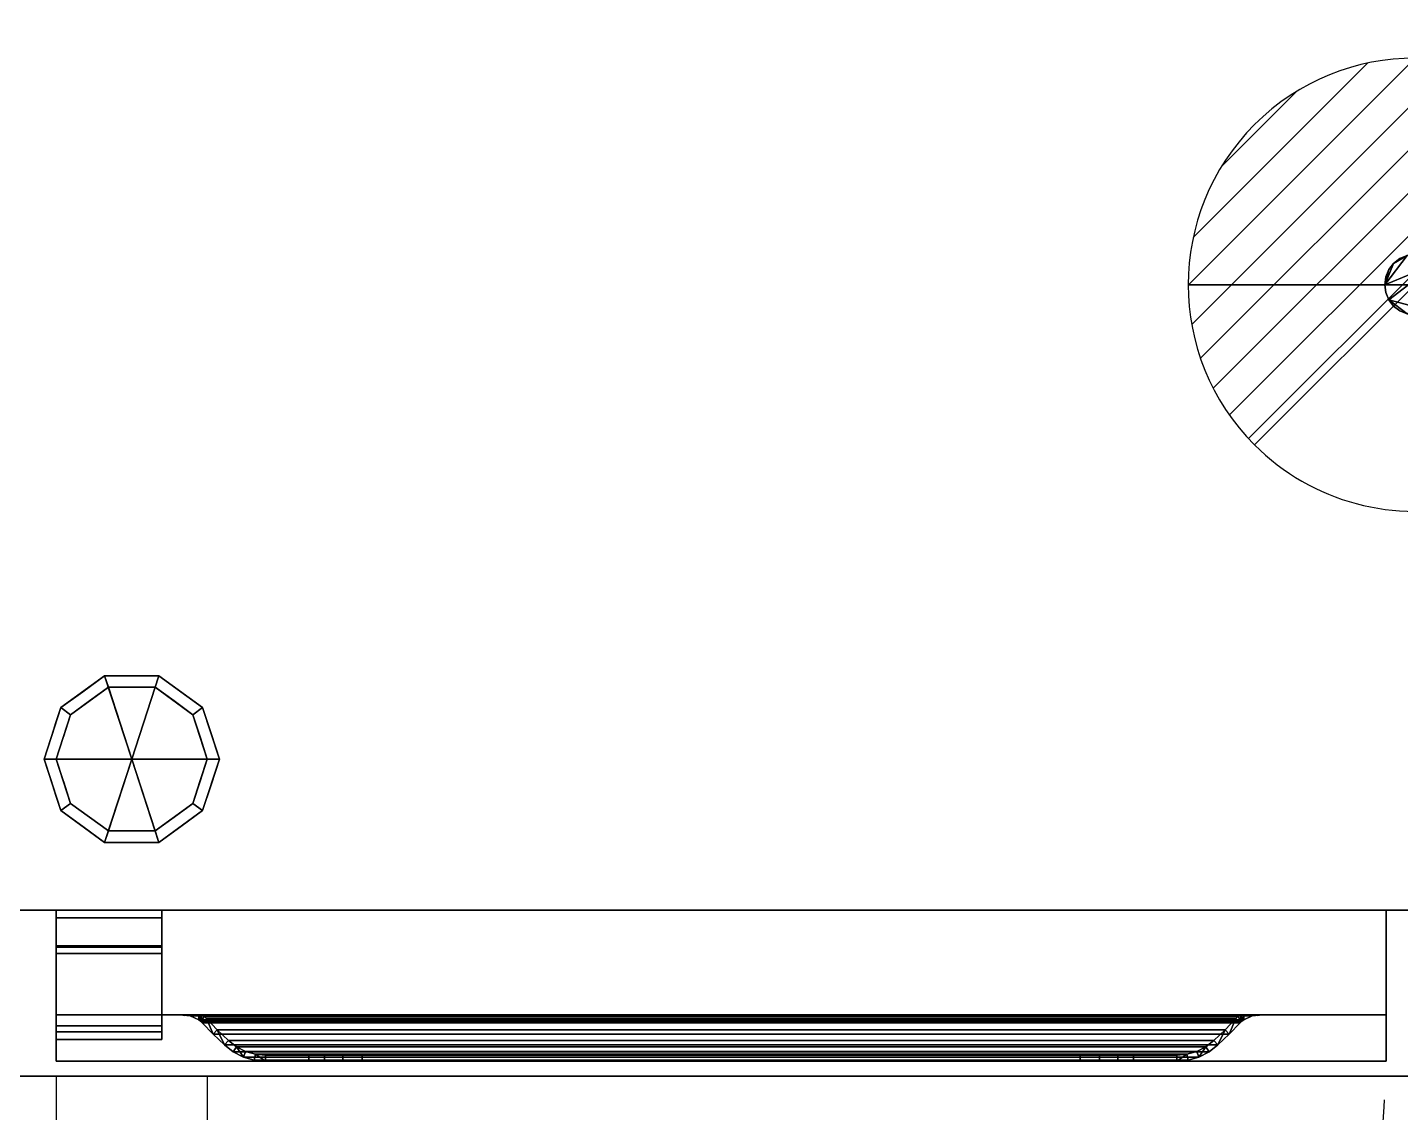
# Model space of a CAD drawing. Extents: x -9 to 2186, y -1355 to 1.
# Drawn here: x 302 to 756.3, y -712 to -352.8 of the extents above; entities that cross this region are included whole.
import ezdxf

# ---------------------------------------------------------------- set-up
doc = ezdxf.new("R2010")
doc.units = 0
doc.linetypes.add('NASCOSTA', pattern=[9.525, 6.35, -3.175])
doc.layers.get('0').update_dxf_attribs({"lineweight": 13})
for name, color, linetype in [('IQ_200_2D', 1, 'Continuous'), ('IQ_200_3D', 1, 'Continuous'), ('IQ_204_2D', 7, 'Continuous'), ('IQ_BROWN_3D', 32, 'Continuous'), ('IQ_CON_DRAIN_INT', 7, 'Continuous')]:
    doc.layers.add(name, color=color, linetype=linetype)

# ---------------------------------------------------------------- blocks, each defined once
blk = doc.blocks.new('*X2')
at = {"color": 0}
for p, q in [((313.993, 2209.039), (321.505, 2216.552)), ((314.108, 2207.74), (322.804, 2216.436)), ((314.158, 2210.619), (319.926, 2216.386)), ((314.399, 2206.617), (323.928, 2216.145)), ((314.821, 2205.625), (324.919, 2215.723)), ((315.101, 2212.976), (317.568, 2215.443)), ((315.354, 2204.743), (325.801, 2215.191)), ((315.985, 2203.96), (326.584, 2214.559))]:
    blk.add_line(p, q, dxfattribs=at)
blk = doc.blocks.new('DRAIN')
blk.add_line((-2.121, -2.121), (2.121, 2.121))
at = {"extrusion": (-1, 0, 0)}
blk.add_line((0, 2.121, -2.121), (0, -2.121, 2.121), dxfattribs=at)
at = {"extrusion": (0, -1, 0)}
blk.add_line((-2.121, 0, -2.121), (2.121, 0, 2.121), dxfattribs=at)
at = {"extrusion": (-1, 0, 0)}
for start, end in [(45, 225), (225, 45)]:
    blk.add_arc((0, 0), 3, start, end, dxfattribs=at)
for start, end in [(45, 225), (225, 45)]:
    blk.add_arc((0, 0), 3, start, end)
at = {"extrusion": (0, -1, 0)}
for start, end in [(45, 225), (225, 45)]:
    blk.add_arc((0, 0), 3, start, end, dxfattribs=at)
at = {"xscale": 0.4000000000000909, "yscale": 0.4000000000000909, "zscale": 0.4000000000000909}
blk.add_blockref('*X2', (-128.597, -883.621), dxfattribs=at)
at = {"extrusion": (-1, 0, 0), "xscale": 0.3999999999999773, "yscale": 0.3999999999999773, "zscale": 0.3999999999999773}
blk.add_blockref('*X2', (-128.597, -883.621), dxfattribs=at)
at = {"extrusion": (0, -1, 0), "xscale": 0.4000000000000909, "yscale": 0.4000000000000909, "zscale": 0.4000000000000909}
blk.add_blockref('*X2', (-128.597, -883.621), dxfattribs=at)

msp = doc.modelspace()

# ---------------------------------------------------------------- linework, layer by layer
at = {"layer": 'IQ_200_2D'}
msp.add_line((2185, -700), (0, -700), dxfattribs=at)
at = {"layer": 'IQ_204_2D', "linetype": 'NASCOSTA', "ltscale": 5}
for p, q in [((311.5, -700), (311.5, -1098)), ((361.5, -700), (361.5, -1098))]:
    msp.add_line(p, q, dxfattribs=at)
msp.add_arc((337.27, -684.34), 414.37, 273.3526, 358.5257, dxfattribs=at)

# ---------------------------------------------------------------- block references
at = {"layer": 'IQ_CON_DRAIN_INT', "xscale": 25, "yscale": 25, "zscale": 25}
msp.add_blockref('DRAIN', (761, -438), dxfattribs=at)

# ---------------------------------------------------------------- meshes
at = {"layer": 'IQ_200_3D'}
mesh = msp.add_polyface(dxfattribs=at)
corners = [(2.5, 0, 800), (2.5, -645, 800), (2182.5, -645, 800), (2182.5, 0, 800)]
mesh.append_faces([[corners[k] for k in face] for face in [(0, 1, 2, 3)]])
mesh = msp.add_polyface(dxfattribs=at)
corners = [(2182.5, -645, 150), (2.5, -645, 150), (2.5, 0, 150), (2182.5, 0, 150)]
mesh.append_faces([[corners[k] for k in face] for face in [(0, 1, 2, 3)]])
mesh = msp.add_polyface(dxfattribs=at)
corners = [(761, -448, 140), (758.41, -447.66, 140), (756, -446.66, 140), (753.93, -445.07, 140), (752.34, -443, 140), (751.34, -440.59, 140), (751, -438, 140), (751.34, -435.41, 140), (752.34, -433, 140), (753.93, -430.93, 140), (756, -429.34, 140), (758.41, -428.34, 140), (761, -428, 140), (763.59, -428.34, 140), (766, -429.34, 140), (768.07, -430.93, 140), (769.66, -433, 140), (770.66, -435.41, 140), (771, -438, 140), (770.66, -440.59, 140), (769.66, -443, 140), (768.07, -445.07, 140), (766, -446.66, 140), (763.59, -447.66, 140)]
mesh.append_faces([[corners[k] for k in face] for face in [(1, 22, 23, 0)]], dxfattribs={"vtx0": -1})
mesh.append_faces([[corners[k] for k in face] for face in [(11, 6, 9, 10), (17, 19, 15, 16)]], dxfattribs={"vtx0": -1, "vtx1": -1})
mesh.append_faces([[corners[k] for k in face] for face in [(22, 1, 19)]], dxfattribs={"vtx0": -1, "vtx1": -1, "vtx2": -1})
mesh.append_faces([[corners[k] for k in face] for face in [(19, 1, 4, 15)]], dxfattribs={"vtx0": -1, "vtx1": -1, "vtx2": -1, "vtx3": -1})
mesh.append_faces([[corners[k] for k in face] for face in [(15, 6, 11, 12)]], dxfattribs={"vtx0": -1, "vtx1": -1, "vtx3": -1})
mesh.append_faces([[corners[k] for k in face] for face in [(18, 19, 17)]], dxfattribs={"vtx1": -1})
mesh.append_faces([[corners[k] for k in face] for face in [(13, 14, 15, 12)]], dxfattribs={"vtx2": -1})
mesh.append_faces([[corners[k] for k in face] for face in [(4, 5, 6, 15)]], dxfattribs={"vtx2": -1, "vtx3": -1})
mesh.append_faces([[corners[k] for k in face] for face in [(6, 7, 8, 9), (1, 2, 3, 4), (19, 20, 21, 22)]], dxfattribs={"vtx3": -1})
mesh = msp.add_polyface(dxfattribs=at)
corners = [(761, -448, 150), (763.59, -447.66, 150), (766, -446.66, 150), (768.07, -445.07, 150), (769.66, -443, 150), (770.66, -440.59, 150), (771, -438, 150), (770.66, -435.41, 150), (769.66, -433, 150), (768.07, -430.93, 150), (766, -429.34, 150), (763.59, -428.34, 150), (761, -428, 150), (758.41, -428.34, 150), (756, -429.34, 150), (753.93, -430.93, 150), (752.34, -433, 150), (751.34, -435.41, 150), (751, -438, 150), (751.34, -440.59, 150), (752.34, -443, 150), (753.93, -445.07, 150), (756, -446.66, 150), (758.41, -447.66, 150)]
mesh.append_faces([[corners[k] for k in face] for face in [(9, 7, 8), (15, 13, 14), (18, 16, 17)]], dxfattribs={"vtx0": -1})
mesh.append_faces([[corners[k] for k in face] for face in [(13, 18, 9, 12), (23, 2, 20)]], dxfattribs={"vtx0": -1, "vtx1": -1, "vtx2": -1})
mesh.append_faces([[corners[k] for k in face] for face in [(5, 9, 20, 2)]], dxfattribs={"vtx0": -1, "vtx1": -1, "vtx2": -1, "vtx3": -1})
mesh.append_faces([[corners[k] for k in face] for face in [(1, 2, 23, 0)]], dxfattribs={"vtx1": -1})
mesh.append_faces([[corners[k] for k in face] for face in [(15, 16, 18, 13)]], dxfattribs={"vtx1": -1, "vtx2": -1, "vtx3": -1})
mesh.append_faces([[corners[k] for k in face] for face in [(3, 4, 5, 2), (21, 22, 23, 20)]], dxfattribs={"vtx2": -1})
mesh.append_faces([[corners[k] for k in face] for face in [(5, 6, 7, 9), (18, 19, 20, 9)]], dxfattribs={"vtx2": -1, "vtx3": -1})
mesh.append_faces([[corners[k] for k in face] for face in [(9, 10, 11, 12)]], dxfattribs={"vtx3": -1})
mesh = msp.add_polyface(dxfattribs=at)
corners = [(761, -428, 140), (758.41, -428.34, 140), (756, -429.34, 140), (753.93, -430.93, 140), (752.34, -433, 140), (751.34, -435.41, 140), (751, -438, 140), (751.34, -440.59, 140), (752.34, -443, 140), (753.93, -445.07, 140), (756, -446.66, 140), (758.41, -447.66, 140), (761, -448, 140), (761, -448, 150), (758.41, -447.66, 150), (756, -446.66, 150), (753.93, -445.07, 150), (752.34, -443, 150), (751.34, -440.59, 150), (751, -438, 150), (751.34, -435.41, 150), (752.34, -433, 150), (753.93, -430.93, 150), (756, -429.34, 150), (758.41, -428.34, 150), (761, -428, 150)]
mesh.append_faces([[corners[k] for k in face] for face in [(13, 14, 11, 12), (0, 1, 24, 25)]], dxfattribs={"vtx1": -1})
mesh.append_faces([[corners[k] for k in face] for face in [(14, 15, 10, 11), (16, 17, 8, 9), (15, 16, 9, 10), (17, 18, 7, 8), (6, 7, 18, 19), (19, 20, 5, 6), (20, 21, 4, 5), (22, 23, 2, 3), (21, 22, 3, 4), (23, 24, 1, 2)]], dxfattribs={"vtx1": -1, "vtx3": -1})
mesh = msp.add_polyface(dxfattribs=at)
corners = [(336.5, -595, 150), (365.5, -595, 150), (359.96, -577.95, 150), (345.46, -567.42, 150), (327.54, -567.42, 150), (313.04, -577.95, 150), (307.5, -595, 150)]
mesh.append_faces([[corners[k] for k in face] for face in [(0, 4, 5, 6)]], dxfattribs={"vtx0": -1})
mesh.append_faces([[corners[k] for k in face] for face in [(0, 3, 4)]], dxfattribs={"vtx0": -1, "vtx2": -1})
mesh.append_faces([[corners[k] for k in face] for face in [(0, 1, 2, 3)]], dxfattribs={"vtx3": -1})
mesh = msp.add_polyface(dxfattribs=at)
corners = [(307.5, -595, 150), (313.04, -577.95, 150), (327.54, -567.42, 150), (345.46, -567.42, 150), (359.96, -577.95, 150), (365.5, -595, 150), (365.5, -595, 25), (359.96, -577.95, 25), (345.46, -567.42, 25), (327.54, -567.42, 25), (313.04, -577.95, 25), (307.5, -595, 25), (352.71, -572.69, 150), (352.71, -572.69, 25), (362.73, -586.48, 25), (362.73, -586.48, 150), (336.5, -567.42, 150), (336.5, -567.42, 25), (320.29, -572.69, 25), (320.29, -572.69, 150), (309.81, -587.88, 25), (310.27, -586.48, 150), (311.43, -582.92, 25)]
mesh.append_faces([[corners[k] for k in face] for face in [(22, 1, 10), (1, 22, 21)]], dxfattribs={"vtx0": -1, "vtx1": -1})
mesh.append_faces([[corners[k] for k in face] for face in [(20, 0, 21)]], dxfattribs={"vtx0": -1, "vtx2": -1})
mesh.append_faces([[corners[k] for k in face] for face in [(22, 20, 21)]], dxfattribs={"vtx1": -1, "vtx2": -1})
mesh.append_faces([[corners[k] for k in face] for face in [(2, 16, 17, 9), (13, 8, 3, 12), (4, 15, 14, 7), (7, 13, 12, 4), (9, 18, 19, 2), (16, 3, 8, 17), (1, 19, 18, 10)]], dxfattribs={"vtx1": -1, "vtx3": -1})
mesh.append_faces([[corners[k] for k in face] for face in [(5, 6, 14, 15), (20, 11, 0)]], dxfattribs={"vtx2": -1})
mesh = msp.add_polyface(dxfattribs=at)
corners = [(307.5, -595, 25), (313.04, -577.95, 25), (327.54, -567.42, 25), (345.46, -567.42, 25), (359.96, -577.95, 25), (365.5, -595, 25), (361.5, -595, 25), (356.73, -580.31, 25), (344.23, -571.22, 25), (328.77, -571.22, 25), (316.27, -580.31, 25), (311.5, -595, 25)]
mesh.append_faces([[corners[k] for k in face] for face in [(10, 1, 2, 9)]], dxfattribs={"vtx0": -1, "vtx2": -1})
mesh.append_faces([[corners[k] for k in face] for face in [(6, 7, 4, 5)]], dxfattribs={"vtx1": -1})
mesh.append_faces([[corners[k] for k in face] for face in [(8, 9, 2, 3), (7, 8, 3, 4)]], dxfattribs={"vtx1": -1, "vtx3": -1})
mesh.append_faces([[corners[k] for k in face] for face in [(11, 0, 1, 10)]], dxfattribs={"vtx2": -1})
mesh = msp.add_polyface(dxfattribs=at)
corners = [(311.5, -595, 25), (316.27, -580.31, 25), (328.77, -571.22, 25), (344.23, -571.22, 25), (356.73, -580.31, 25), (361.5, -595, 25), (361.5, -595, 0), (356.73, -580.31, 0), (344.23, -571.22, 0), (328.77, -571.22, 0), (316.27, -580.31, 0), (311.5, -595, 0), (350.48, -575.76, 0), (350.48, -575.76, 25), (359.11, -587.65, 25), (359.11, -587.65, 0), (336.5, -571.22, 25), (336.5, -571.22, 0), (313.82, -587.87, 0), (313.89, -587.65, 25), (322.52, -575.76, 0), (322.52, -575.76, 25)]
mesh.append_faces([[corners[k] for k in face] for face in [(15, 14, 5, 6)]], dxfattribs={"vtx0": -1})
mesh.append_faces([[corners[k] for k in face] for face in [(7, 4, 14, 15), (9, 2, 16, 17), (8, 3, 13, 12), (12, 13, 4, 7), (19, 10, 18), (17, 16, 3, 8), (10, 19, 1), (18, 0, 19)]], dxfattribs={"vtx0": -1, "vtx2": -1})
mesh.append_faces([[corners[k] for k in face] for face in [(21, 2, 9, 20), (1, 21, 20, 10)]], dxfattribs={"vtx1": -1, "vtx3": -1})
mesh.append_faces([[corners[k] for k in face] for face in [(18, 11, 0)]], dxfattribs={"vtx2": -1})
mesh = msp.add_polyface(dxfattribs=at)
corners = [(311.5, -595, 0), (316.27, -580.31, 0), (328.77, -571.22, 0), (344.23, -571.22, 0), (356.73, -580.31, 0), (361.5, -595, 0), (336.5, -595, 0)]
mesh.append_faces([[corners[k] for k in face] for face in [(1, 2, 6, 0)]], dxfattribs={"vtx1": -1})
mesh.append_faces([[corners[k] for k in face] for face in [(2, 3, 6)]], dxfattribs={"vtx1": -1, "vtx2": -1})
mesh.append_faces([[corners[k] for k in face] for face in [(4, 5, 6, 3)]], dxfattribs={"vtx2": -1})
mesh = msp.add_polyface(dxfattribs=at)
corners = [(336.5, -595, 150), (307.5, -595, 150), (313.04, -612.05, 150), (327.54, -622.58, 150), (345.46, -622.58, 150), (359.96, -612.05, 150), (365.5, -595, 150)]
mesh.append_faces([[corners[k] for k in face] for face in [(0, 4, 5, 6)]], dxfattribs={"vtx0": -1})
mesh.append_faces([[corners[k] for k in face] for face in [(4, 0, 3)]], dxfattribs={"vtx0": -1, "vtx1": -1})
mesh.append_faces([[corners[k] for k in face] for face in [(0, 1, 2, 3)]], dxfattribs={"vtx3": -1})
mesh = msp.add_polyface(dxfattribs=at)
corners = [(365.5, -595, 150), (359.96, -612.05, 150), (345.46, -622.58, 150), (327.54, -622.58, 150), (313.04, -612.05, 150), (307.5, -595, 150), (307.5, -595, 25), (313.04, -612.05, 25), (327.54, -622.58, 25), (345.46, -622.58, 25), (359.96, -612.05, 25), (365.5, -595, 25), (309.81, -602.12, 150), (310.27, -603.52, 25), (320.29, -617.31, 25), (320.29, -617.31, 150), (336.5, -622.58, 150), (336.5, -622.58, 25), (352.71, -617.31, 25), (352.71, -617.31, 150), (363.19, -602.12, 25), (362.73, -603.52, 150), (311.43, -607.08, 150), (361.57, -607.08, 25)]
mesh.append_faces([[corners[k] for k in face] for face in [(6, 12, 5)]], dxfattribs={"vtx0": -1})
mesh.append_faces([[corners[k] for k in face] for face in [(23, 1, 10), (22, 7, 4), (7, 22, 13), (1, 23, 21)]], dxfattribs={"vtx0": -1, "vtx1": -1})
mesh.append_faces([[corners[k] for k in face] for face in [(12, 6, 13), (20, 0, 21)]], dxfattribs={"vtx0": -1, "vtx2": -1})
mesh.append_faces([[corners[k] for k in face] for face in [(22, 12, 13), (23, 20, 21)]], dxfattribs={"vtx1": -1, "vtx2": -1})
mesh.append_faces([[corners[k] for k in face] for face in [(15, 4, 7, 14), (3, 15, 14, 8), (17, 9, 2, 16), (19, 2, 9, 18), (18, 10, 1, 19), (16, 3, 8, 17)]], dxfattribs={"vtx1": -1, "vtx3": -1})
mesh.append_faces([[corners[k] for k in face] for face in [(20, 11, 0)]], dxfattribs={"vtx2": -1})
mesh = msp.add_polyface(dxfattribs=at)
corners = [(365.5, -595, 25), (359.96, -612.05, 25), (345.46, -622.58, 25), (327.54, -622.58, 25), (313.04, -612.05, 25), (307.5, -595, 25), (311.5, -595, 25), (316.27, -609.69, 25), (328.77, -618.78, 25), (344.23, -618.78, 25), (356.73, -609.69, 25), (361.5, -595, 25)]
mesh.append_faces([[corners[k] for k in face] for face in [(1, 10, 11, 0)]], dxfattribs={"vtx0": -1})
mesh.append_faces([[corners[k] for k in face] for face in [(3, 8, 9, 2), (2, 9, 10, 1)]], dxfattribs={"vtx0": -1, "vtx2": -1})
mesh.append_faces([[corners[k] for k in face] for face in [(3, 4, 7, 8)]], dxfattribs={"vtx1": -1, "vtx3": -1})
mesh.append_faces([[corners[k] for k in face] for face in [(4, 5, 6, 7)]], dxfattribs={"vtx3": -1})
mesh = msp.add_polyface(dxfattribs=at)
corners = [(361.5, -595, 25), (356.73, -609.69, 25), (344.23, -618.78, 25), (328.77, -618.78, 25), (316.27, -609.69, 25), (311.5, -595, 25), (311.5, -595, 0), (316.27, -609.69, 0), (328.77, -618.78, 0), (344.23, -618.78, 0), (356.73, -609.69, 0), (361.5, -595, 0), (313.82, -602.13, 0), (313.89, -602.35, 25), (322.52, -614.24, 25), (322.52, -614.24, 0), (336.5, -618.78, 25), (336.5, -618.78, 0), (359.18, -602.13, 0), (359.11, -602.35, 25), (350.48, -614.24, 25), (350.48, -614.24, 0)]
mesh.append_faces([[corners[k] for k in face] for face in [(7, 13, 12)]], dxfattribs={"vtx0": -1, "vtx1": -1})
mesh.append_faces([[corners[k] for k in face] for face in [(15, 14, 4, 7), (14, 15, 8, 3), (12, 13, 5), (9, 2, 16), (19, 10, 18), (10, 19, 1), (20, 21, 10, 1), (2, 9, 21, 20), (18, 0, 19)]], dxfattribs={"vtx0": -1, "vtx2": -1})
mesh.append_faces([[corners[k] for k in face] for face in [(4, 13, 7), (8, 17, 3)]], dxfattribs={"vtx1": -1, "vtx2": -1})
mesh.append_faces([[corners[k] for k in face] for face in [(16, 3, 17, 9)]], dxfattribs={"vtx1": -1, "vtx3": -1})
mesh.append_faces([[corners[k] for k in face] for face in [(5, 6, 12), (18, 11, 0)]], dxfattribs={"vtx2": -1})
mesh = msp.add_polyface(dxfattribs=at)
corners = [(361.5, -595, 0), (356.73, -609.69, 0), (344.23, -618.78, 0), (328.77, -618.78, 0), (316.27, -609.69, 0), (311.5, -595, 0), (336.5, -595, 0)]
mesh.append_faces([[corners[k] for k in face] for face in [(3, 6, 2)]], dxfattribs={"vtx0": -1, "vtx1": -1})
mesh.append_faces([[corners[k] for k in face] for face in [(1, 2, 6, 0)]], dxfattribs={"vtx1": -1})
mesh.append_faces([[corners[k] for k in face] for face in [(4, 5, 6, 3)]], dxfattribs={"vtx2": -1})
mesh = msp.add_polyface(dxfattribs=at)
corners = [(2.5, -645, 800), (2.5, -645, 150), (2182.5, -645, 150), (2182.5, -645, 800)]
mesh.append_faces([[corners[k] for k in face] for face in [(0, 1, 2, 3)]])
mesh = msp.add_polyface(dxfattribs=at)
corners = [(311.5, -657.26, 178.51), (311.5, -645, 178.51), (311.5, -645, 150), (311.5, -647.5, 150), (311.5, -647.5, 176.01), (311.5, -687.81, 176.01), (311.5, -687.81, 185.01), (311.5, -685.31, 185.01), (311.5, -685.31, 178.51), (311.5, -683.31, 185.01), (311.5, -683.31, 187.51), (311.5, -656.8, 187.51), (311.5, -656.8, 181.76), (311.5, -659.3, 181.76), (311.5, -659.3, 185.01)]
mesh.append_faces([[corners[k] for k in face] for face in [(14, 11, 12, 13)]], dxfattribs={"vtx0": -1})
mesh.append_faces([[corners[k] for k in face] for face in [(5, 8, 0)]], dxfattribs={"vtx0": -1, "vtx2": -1})
mesh.append_faces([[corners[k] for k in face] for face in [(0, 1, 4, 5)]], dxfattribs={"vtx1": -1, "vtx3": -1})
mesh.append_faces([[corners[k] for k in face] for face in [(6, 7, 8, 5), (2, 3, 4, 1)]], dxfattribs={"vtx2": -1})
mesh.append_faces([[corners[k] for k in face] for face in [(14, 9, 10, 11)]], dxfattribs={"vtx3": -1})
mesh = msp.add_polyface(dxfattribs=at)
corners = [(311.5, -645, 150), (346.5, -645, 150), (346.5, -647.5, 150), (311.5, -647.5, 150)]
mesh.append_faces([[corners[k] for k in face] for face in [(0, 1, 2, 3)]])
mesh = msp.add_polyface(dxfattribs=at)
corners = [(311.5, -645, 178.51), (346.5, -645, 178.51), (346.5, -645, 150), (311.5, -645, 150)]
mesh.append_faces([[corners[k] for k in face] for face in [(0, 1, 2, 3)]])
mesh = msp.add_polyface(dxfattribs=at)
corners = [(311.5, -657.26, 178.51), (346.5, -657.26, 178.51), (346.5, -645, 178.51), (311.5, -645, 178.51)]
mesh.append_faces([[corners[k] for k in face] for face in [(0, 1, 2, 3)]])
mesh = msp.add_polyface(dxfattribs=at)
corners = [(311.5, -695, 693.5), (311.5, -679.6, 750.99), (311.5, -679.6, 799.66), (311.5, -645, 799.66), (311.5, -645, 187.51), (311.5, -695, 187.51)]
mesh.append_faces([[corners[k] for k in face] for face in [(1, 3, 0)]], dxfattribs={"vtx0": -1, "vtx1": -1})
mesh.append_faces([[corners[k] for k in face] for face in [(4, 5, 0, 3), (1, 2, 3)]], dxfattribs={"vtx2": -1})
mesh = msp.add_polyface(dxfattribs=at)
corners = [(751.5, -695, 187.51), (311.5, -695, 187.51), (311.5, -645, 187.51), (751.5, -645, 187.51)]
mesh.append_faces([[corners[k] for k in face] for face in [(0, 1, 2, 3)]])
mesh = msp.add_polyface(dxfattribs=at)
corners = [(751.5, -645, 187.51), (311.5, -645, 187.51), (311.5, -645, 799.66), (751.5, -645, 799.66)]
mesh.append_faces([[corners[k] for k in face] for face in [(0, 1, 2, 3)]])
mesh = msp.add_polyface(dxfattribs=at)
corners = [(751.5, -645, 799.66), (311.5, -645, 799.66), (311.5, -679.6, 799.66), (751.5, -679.6, 799.66)]
mesh.append_faces([[corners[k] for k in face] for face in [(0, 1, 2, 3)]])
mesh = msp.add_polyface(dxfattribs=at)
corners = [(346.5, -657.26, 178.51), (346.5, -685.31, 178.51), (346.5, -685.31, 185.01), (346.5, -687.81, 185.01), (346.5, -687.81, 176.01), (346.5, -647.5, 176.01), (346.5, -647.5, 150), (346.5, -645, 150), (346.5, -645, 178.51), (346.5, -683.31, 185.01), (346.5, -659.3, 185.01), (346.5, -659.3, 181.76), (346.5, -656.8, 181.76), (346.5, -656.8, 187.51), (346.5, -683.31, 187.51)]
mesh.append_faces([[corners[k] for k in face] for face in [(10, 13, 14, 9)]], dxfattribs={"vtx0": -1})
mesh.append_faces([[corners[k] for k in face] for face in [(5, 8, 0, 4)]], dxfattribs={"vtx0": -1, "vtx2": -1})
mesh.append_faces([[corners[k] for k in face] for face in [(7, 8, 5, 6), (12, 13, 10, 11)]], dxfattribs={"vtx1": -1})
mesh.append_faces([[corners[k] for k in face] for face in [(0, 1, 4)]], dxfattribs={"vtx1": -1, "vtx2": -1})
mesh.append_faces([[corners[k] for k in face] for face in [(1, 2, 3, 4)]], dxfattribs={"vtx3": -1})
mesh = msp.add_polyface(dxfattribs=at)
corners = [(751.5, -695, 693.5), (751.5, -695, 187.51), (751.5, -645, 187.51), (751.5, -645, 799.66), (751.5, -679.6, 799.66), (751.5, -679.6, 750.99)]
mesh.append_faces([[corners[k] for k in face] for face in [(3, 5, 0)]], dxfattribs={"vtx0": -1, "vtx2": -1})
mesh.append_faces([[corners[k] for k in face] for face in [(3, 4, 5)]], dxfattribs={"vtx2": -1})
mesh.append_faces([[corners[k] for k in face] for face in [(0, 1, 2, 3)]], dxfattribs={"vtx3": -1})
mesh = msp.add_polyface(dxfattribs=at)
corners = [(311.5, -647.5, 176.01), (346.5, -647.5, 176.01), (346.5, -687.81, 176.01), (311.5, -687.81, 176.01)]
mesh.append_faces([[corners[k] for k in face] for face in [(0, 1, 2, 3)]])
mesh = msp.add_polyface(dxfattribs=at)
corners = [(311.5, -647.5, 150), (346.5, -647.5, 150), (346.5, -647.5, 176.01), (311.5, -647.5, 176.01)]
mesh.append_faces([[corners[k] for k in face] for face in [(0, 1, 2, 3)]])
mesh = msp.add_polyface(dxfattribs=at)
corners = [(311.5, -656.8, 187.51), (346.5, -656.8, 187.51), (346.5, -656.8, 181.76), (311.5, -656.8, 181.76)]
mesh.append_faces([[corners[k] for k in face] for face in [(0, 1, 2, 3)]])
mesh = msp.add_polyface(dxfattribs=at)
corners = [(311.5, -683.31, 187.51), (346.5, -683.31, 187.51), (346.5, -656.8, 187.51), (311.5, -656.8, 187.51)]
mesh.append_faces([[corners[k] for k in face] for face in [(0, 1, 2, 3)]])
mesh = msp.add_polyface(dxfattribs=at)
corners = [(311.5, -656.8, 181.76), (346.5, -656.8, 181.76), (346.5, -659.3, 181.76), (311.5, -659.3, 181.76)]
mesh.append_faces([[corners[k] for k in face] for face in [(0, 1, 2, 3)]])
mesh = msp.add_polyface(dxfattribs=at)
corners = [(311.5, -685.31, 178.51), (346.5, -685.31, 178.51), (346.5, -657.26, 178.51), (311.5, -657.26, 178.51)]
mesh.append_faces([[corners[k] for k in face] for face in [(0, 1, 2, 3)]])
mesh = msp.add_polyface(dxfattribs=at)
corners = [(311.5, -659.3, 185.01), (346.5, -659.3, 185.01), (346.5, -683.31, 185.01), (311.5, -683.31, 185.01)]
mesh.append_faces([[corners[k] for k in face] for face in [(0, 1, 2, 3)]])
mesh = msp.add_polyface(dxfattribs=at)
corners = [(311.5, -659.3, 181.76), (346.5, -659.3, 181.76), (346.5, -659.3, 185.01), (311.5, -659.3, 185.01)]
mesh.append_faces([[corners[k] for k in face] for face in [(0, 1, 2, 3)]])
mesh = msp.add_polyface(dxfattribs=at)
corners = [(751.5, -679.6, 799.66), (311.5, -679.6, 799.66), (311.5, -679.6, 750.99), (751.5, -679.6, 750.99)]
mesh.append_faces([[corners[k] for k in face] for face in [(0, 1, 2, 3)]])
mesh = msp.add_polyface(dxfattribs=at)
corners = [(751.5, -679.6, 750.99), (311.5, -679.6, 750.99), (311.5, -695, 693.5), (751.5, -695, 693.5)]
mesh.append_faces([[corners[k] for k in face] for face in [(0, 1, 2, 3)]])
mesh = msp.add_polyface(dxfattribs=at)
corners = [(703.23, -679.6, 793.12), (359.77, -679.6, 793.12), (358.64, -679.6, 794.25), (355.69, -679.6, 796.68), (352.34, -679.6, 798.51), (348.7, -679.6, 799.66), (714.3, -679.6, 799.66), (710.66, -679.6, 798.51), (707.31, -679.6, 796.68), (704.36, -679.6, 794.25)]
mesh.append_faces([[corners[k] for k in face] for face in [(2, 9, 0, 1)]], dxfattribs={"vtx0": -1})
mesh.append_faces([[corners[k] for k in face] for face in [(6, 7, 5)]], dxfattribs={"vtx1": -1})
mesh.append_faces([[corners[k] for k in face] for face in [(2, 3, 9)]], dxfattribs={"vtx1": -1, "vtx2": -1})
mesh.append_faces([[corners[k] for k in face] for face in [(7, 8, 4, 5), (8, 9, 3, 4)]], dxfattribs={"vtx1": -1, "vtx3": -1})
mesh = msp.add_polyface(dxfattribs=at)
corners = [(714.3, -679.6, 799.66), (348.7, -679.6, 799.66), (352.41, -679.62, 798.47), (355.81, -680.02, 796.6), (358.64, -681.25, 794.25), (359.23, -681.73, 793.66), (359.77, -682.26, 793.12), (703.23, -682.26, 793.12), (703.77, -681.73, 793.66), (704.36, -681.25, 794.25), (707.19, -680.02, 796.6), (710.59, -679.62, 798.47)]
mesh.append_faces([[corners[k] for k in face] for face in [(2, 11, 0, 1)]], dxfattribs={"vtx0": -1})
mesh.append_faces([[corners[k] for k in face] for face in [(3, 10, 11, 2), (10, 3, 4, 9), (5, 8, 9, 4)]], dxfattribs={"vtx0": -1, "vtx2": -1})
mesh.append_faces([[corners[k] for k in face] for face in [(6, 7, 8, 5)]], dxfattribs={"vtx2": -1})
mesh = msp.add_polyface(dxfattribs=at)
corners = [(358.64, -679.6, 794.25), (358.64, -681.25, 794.25), (355.81, -680.02, 796.6), (352.41, -679.62, 798.47), (348.7, -679.6, 799.66), (352.34, -679.6, 798.51), (355.69, -679.6, 796.68), (354.11, -679.82, 797.54), (351.02, -679.61, 798.92), (354.02, -679.6, 797.59), (351.71, -679.62, 798.7), (353.18, -679.6, 798.05), (352.06, -679.62, 798.59), (352.76, -679.6, 798.28), (352.24, -679.62, 798.53), (352.55, -679.6, 798.39), (353.26, -679.72, 798.01), (351.02, -679.6, 798.92), (352.84, -679.67, 798.24), (351.68, -679.6, 798.72), (352.62, -679.65, 798.36), (352.01, -679.6, 798.61), (352.17, -679.6, 798.56), (351.84, -679.6, 798.66), (351.89, -679.62, 798.64), (351.36, -679.62, 798.81), (351.54, -679.62, 798.75), (351.35, -679.6, 798.82), (351.51, -679.6, 798.77), (351.19, -679.61, 798.86), (351.18, -679.6, 798.87)]
mesh.append_faces([[corners[k] for k in face] for face in [(2, 0, 1)]], dxfattribs={"vtx0": -1})
mesh.append_faces([[corners[k] for k in face] for face in [(9, 7, 16), (11, 16, 18)]], dxfattribs={"vtx0": -1, "vtx2": -1})
mesh.append_faces([[corners[k] for k in face] for face in [(6, 0, 2), (5, 15, 3), (3, 14, 5), (2, 7, 6), (11, 9, 16), (9, 6, 7), (25, 29, 27), (19, 23, 10), (13, 11, 18), (21, 22, 12), (18, 20, 13), (10, 26, 19), (15, 13, 20), (23, 21, 24), (20, 3, 15), (14, 12, 22), (22, 5, 14), (12, 24, 21), (24, 10, 23), (29, 8, 30), (27, 28, 25), (26, 25, 28), (28, 19, 26), (17, 30, 8), (30, 27, 29)]], dxfattribs={"vtx1": -1, "vtx2": -1})
mesh.append_faces([[corners[k] for k in face] for face in [(8, 4, 17)]], dxfattribs={"vtx2": -1})
mesh = msp.add_polyface(dxfattribs=at)
corners = [(395.08, -693, 757.81), (395.08, -695, 757.81), (380.78, -695, 772.11), (377.05, -694.65, 775.84), (373.45, -693.61, 779.44), (370.1, -691.91, 782.79), (367.14, -689.62, 785.75), (363.39, -686.01, 789.5), (359.77, -682.26, 793.12), (359.23, -681.73, 793.66), (358.64, -681.25, 794.25), (358.64, -679.6, 794.25), (359.77, -679.6, 793.12), (360.53, -680.21, 792.36), (361.23, -680.89, 791.66), (364.8, -684.59, 788.09), (368.5, -688.16, 784.39), (371.17, -690.22, 781.72), (374.18, -691.75, 778.71), (377.42, -692.68, 775.47), (380.78, -693, 772.11)]
mesh.append_faces([[corners[k] for k in face] for face in [(3, 19, 2), (5, 17, 4), (18, 4, 17), (8, 14, 7), (13, 9, 12)]], dxfattribs={"vtx0": -1, "vtx1": -1})
mesh.append_faces([[corners[k] for k in face] for face in [(2, 19, 20), (12, 9, 10)]], dxfattribs={"vtx0": -1, "vtx2": -1})
mesh.append_faces([[corners[k] for k in face] for face in [(15, 16, 6), (14, 15, 7), (6, 7, 15)]], dxfattribs={"vtx1": -1, "vtx2": -1})
mesh.append_faces([[corners[k] for k in face] for face in [(3, 4, 18, 19), (16, 17, 5, 6), (8, 9, 13, 14)]], dxfattribs={"vtx1": -1, "vtx3": -1})
mesh.append_faces([[corners[k] for k in face] for face in [(0, 1, 2, 20), (10, 11, 12)]], dxfattribs={"vtx2": -1})
mesh = msp.add_polyface(dxfattribs=at)
corners = [(701.77, -680.89, 791.66), (361.23, -680.89, 791.66), (360.53, -680.21, 792.36), (359.77, -679.6, 793.12), (703.23, -679.6, 793.12), (702.47, -680.21, 792.36)]
mesh.append_faces([[corners[k] for k in face] for face in [(0, 1, 2, 5), (3, 4, 5, 2)]], dxfattribs={"vtx2": -1})
mesh = msp.add_polyface(dxfattribs=at)
corners = [(694.5, -688.16, 784.39), (368.5, -688.16, 784.39), (364.8, -684.59, 788.09), (361.23, -680.89, 791.66), (701.77, -680.89, 791.66), (698.2, -684.59, 788.09)]
mesh.append_faces([[corners[k] for k in face] for face in [(0, 1, 2, 5), (3, 4, 5, 2)]], dxfattribs={"vtx2": -1})
mesh = msp.add_polyface(dxfattribs=at)
corners = [(704.36, -679.6, 794.25), (704.36, -681.25, 794.25), (703.77, -681.73, 793.66), (703.23, -682.26, 793.12), (699.61, -686.01, 789.5), (695.86, -689.62, 785.75), (692.9, -691.91, 782.79), (689.55, -693.61, 779.44), (685.95, -694.65, 775.84), (682.22, -695, 772.11), (667.92, -695, 757.81), (667.92, -693, 757.81), (682.22, -693, 772.11), (685.58, -692.68, 775.47), (688.82, -691.75, 778.71), (691.83, -690.22, 781.72), (694.5, -688.16, 784.39), (698.2, -684.59, 788.09), (701.77, -680.89, 791.66), (702.47, -680.21, 792.36), (703.23, -679.6, 793.12)]
mesh.append_faces([[corners[k] for k in face] for face in [(2, 20, 1), (20, 2, 19), (17, 5, 16)]], dxfattribs={"vtx0": -1, "vtx1": -1})
mesh.append_faces([[corners[k] for k in face] for face in [(14, 7, 8, 13), (7, 14, 15), (6, 15, 16, 5), (9, 12, 13), (13, 8, 9), (19, 2, 3, 18), (18, 3, 4)]], dxfattribs={"vtx0": -1, "vtx2": -1})
mesh.append_faces([[corners[k] for k in face] for face in [(6, 7, 15), (4, 5, 17), (17, 18, 4)]], dxfattribs={"vtx1": -1, "vtx2": -1})
mesh.append_faces([[corners[k] for k in face] for face in [(20, 0, 1)]], dxfattribs={"vtx2": -1})
mesh.append_faces([[corners[k] for k in face] for face in [(9, 10, 11, 12)]], dxfattribs={"vtx3": -1})
mesh = msp.add_polyface(dxfattribs=at)
corners = [(704.36, -681.25, 794.25), (704.36, -679.6, 794.25), (707.31, -679.6, 796.68), (710.66, -679.6, 798.51), (714.3, -679.6, 799.66), (710.59, -679.62, 798.47), (707.19, -680.02, 796.6), (708.98, -679.6, 797.59), (711.98, -679.61, 798.92), (708.89, -679.82, 797.54), (709.82, -679.6, 798.05), (711.29, -679.62, 798.7), (709.74, -679.72, 798.01), (710.24, -679.6, 798.28), (710.94, -679.62, 798.59), (710.16, -679.67, 798.24), (710.45, -679.6, 798.39), (710.76, -679.62, 798.53), (710.38, -679.65, 798.36), (711.98, -679.6, 798.92), (711.32, -679.6, 798.72), (710.99, -679.6, 798.61), (711.16, -679.6, 798.66), (710.83, -679.6, 798.56), (711.11, -679.62, 798.64), (711.64, -679.62, 798.81), (711.46, -679.62, 798.75), (711.65, -679.6, 798.82), (711.49, -679.6, 798.77), (711.81, -679.61, 798.86), (711.82, -679.6, 798.87)]
mesh.append_faces([[corners[k] for k in face] for face in [(1, 6, 0)]], dxfattribs={"vtx0": -1})
mesh.append_faces([[corners[k] for k in face] for face in [(7, 9, 2), (28, 26, 20), (10, 12, 7), (13, 15, 10), (16, 18, 13), (17, 23, 14), (22, 24, 21), (19, 8, 30), (26, 28, 25), (29, 30, 8)]], dxfattribs={"vtx0": -1, "vtx1": -1})
mesh.append_faces([[corners[k] for k in face] for face in [(17, 3, 23), (6, 1, 2), (16, 5, 18)]], dxfattribs={"vtx0": -1, "vtx2": -1})
mesh.append_faces([[corners[k] for k in face] for face in [(15, 12, 10), (9, 6, 2), (12, 9, 7), (18, 15, 13), (24, 14, 21), (23, 21, 14), (16, 3, 5), (17, 5, 3), (27, 30, 29), (11, 24, 22), (22, 20, 11), (28, 27, 25), (26, 11, 20), (29, 25, 27)]], dxfattribs={"vtx1": -1, "vtx2": -1})
mesh.append_faces([[corners[k] for k in face] for face in [(19, 4, 8)]], dxfattribs={"vtx2": -1})
mesh = msp.add_polyface(dxfattribs=at)
corners = [(311.5, -683.31, 185.01), (346.5, -683.31, 185.01), (346.5, -683.31, 187.51), (311.5, -683.31, 187.51)]
mesh.append_faces([[corners[k] for k in face] for face in [(0, 1, 2, 3)]])
mesh = msp.add_polyface(dxfattribs=at)
corners = [(311.5, -685.31, 185.01), (346.5, -685.31, 185.01), (346.5, -685.31, 178.51), (311.5, -685.31, 178.51)]
mesh.append_faces([[corners[k] for k in face] for face in [(0, 1, 2, 3)]])
mesh = msp.add_polyface(dxfattribs=at)
corners = [(311.5, -687.81, 185.01), (346.5, -687.81, 185.01), (346.5, -685.31, 185.01), (311.5, -685.31, 185.01)]
mesh.append_faces([[corners[k] for k in face] for face in [(0, 1, 2, 3)]])
mesh = msp.add_polyface(dxfattribs=at)
corners = [(703.23, -682.26, 793.12), (359.77, -682.26, 793.12), (363.39, -686.01, 789.5), (367.14, -689.62, 785.75), (695.86, -689.62, 785.75), (699.61, -686.01, 789.5)]
mesh.append_faces([[corners[k] for k in face] for face in [(0, 1, 2, 5), (3, 4, 5, 2)]], dxfattribs={"vtx2": -1})
mesh = msp.add_polyface(dxfattribs=at)
corners = [(311.5, -687.81, 176.01), (346.5, -687.81, 176.01), (346.5, -687.81, 185.01), (311.5, -687.81, 185.01)]
mesh.append_faces([[corners[k] for k in face] for face in [(0, 1, 2, 3)]])
mesh = msp.add_polyface(dxfattribs=at)
corners = [(695.86, -689.62, 785.75), (367.14, -689.62, 785.75), (370.1, -691.91, 782.79), (373.45, -693.61, 779.44), (377.05, -694.65, 775.84), (380.78, -695, 772.11), (682.22, -695, 772.11), (685.95, -694.65, 775.84), (689.55, -693.61, 779.44), (692.9, -691.91, 782.79)]
mesh.append_faces([[corners[k] for k in face] for face in [(7, 4, 5, 6)]], dxfattribs={"vtx0": -1})
mesh.append_faces([[corners[k] for k in face] for face in [(9, 2, 3, 8), (4, 7, 8, 3)]], dxfattribs={"vtx0": -1, "vtx2": -1})
mesh.append_faces([[corners[k] for k in face] for face in [(0, 1, 2, 9)]], dxfattribs={"vtx2": -1})
mesh = msp.add_polyface(dxfattribs=at)
corners = [(682.22, -693, 772.11), (380.78, -693, 772.11), (377.42, -692.68, 775.47), (374.18, -691.75, 778.71), (371.17, -690.22, 781.72), (368.5, -688.16, 784.39), (694.5, -688.16, 784.39), (691.83, -690.22, 781.72), (688.82, -691.75, 778.71), (685.58, -692.68, 775.47)]
mesh.append_faces([[corners[k] for k in face] for face in [(2, 9, 0, 1)]], dxfattribs={"vtx0": -1})
mesh.append_faces([[corners[k] for k in face] for face in [(9, 2, 3, 8), (4, 7, 8, 3)]], dxfattribs={"vtx0": -1, "vtx2": -1})
mesh.append_faces([[corners[k] for k in face] for face in [(5, 6, 7, 4)]], dxfattribs={"vtx2": -1})
mesh = msp.add_polyface(dxfattribs=at)
corners = [(751.5, -695, 693.5), (311.5, -695, 693.5), (311.5, -695, 187.51), (751.5, -695, 187.51)]
mesh.append_faces([[corners[k] for k in face] for face in [(0, 1, 2, 3)]])
mesh = msp.add_polyface(dxfattribs=at)
corners = [(650.24, -693, 750.49), (412.76, -693, 750.49), (406.29, -693, 751.34), (400.26, -693, 753.84), (395.08, -693, 757.81), (380.78, -693, 772.11), (682.22, -693, 772.11), (667.92, -693, 757.81), (662.74, -693, 753.84), (656.71, -693, 751.34)]
mesh.append_faces([[corners[k] for k in face] for face in [(1, 5, 0)]], dxfattribs={"vtx0": -1, "vtx1": -1})
mesh.append_faces([[corners[k] for k in face] for face in [(6, 7, 0, 5), (4, 5, 1, 3)]], dxfattribs={"vtx1": -1, "vtx2": -1})
mesh.append_faces([[corners[k] for k in face] for face in [(8, 9, 0, 7), (1, 2, 3)]], dxfattribs={"vtx2": -1})
mesh = msp.add_polyface(dxfattribs=at)
corners = [(682.22, -695, 772.11), (380.78, -695, 772.11), (395.08, -695, 757.81), (400.26, -695, 753.84), (406.29, -695, 751.34), (412.76, -695, 750.49), (650.24, -695, 750.49), (656.71, -695, 751.34), (662.74, -695, 753.84), (667.92, -695, 757.81)]
mesh.append_faces([[corners[k] for k in face] for face in [(6, 9, 0, 5)]], dxfattribs={"vtx0": -1, "vtx2": -1})
mesh.append_faces([[corners[k] for k in face] for face in [(1, 2, 5, 0)]], dxfattribs={"vtx1": -1, "vtx2": -1})
mesh.append_faces([[corners[k] for k in face] for face in [(7, 8, 9, 6), (3, 4, 5, 2)]], dxfattribs={"vtx2": -1})
mesh = msp.add_polyface(dxfattribs=at)
corners = [(395.08, -695, 757.81), (395.08, -693, 757.81), (400.26, -693, 753.84), (406.29, -693, 751.34), (412.76, -693, 750.49), (412.76, -695, 750.49), (406.29, -695, 751.34), (400.26, -695, 753.84)]
mesh.append_faces([[corners[k] for k in face] for face in [(2, 7, 0, 1)]], dxfattribs={"vtx0": -1})
mesh.append_faces([[corners[k] for k in face] for face in [(3, 6, 7, 2)]], dxfattribs={"vtx0": -1, "vtx2": -1})
mesh.append_faces([[corners[k] for k in face] for face in [(4, 5, 6, 3)]], dxfattribs={"vtx2": -1})
mesh = msp.add_polyface(dxfattribs=at)
corners = [(650.24, -693, 750.49), (650.24, -695, 750.49), (412.76, -695, 750.49), (412.76, -693, 750.49)]
mesh.append_faces([[corners[k] for k in face] for face in [(0, 1, 2, 3)]])
mesh = msp.add_polyface(dxfattribs=at)
corners = [(667.92, -693, 757.81), (667.92, -695, 757.81), (662.74, -695, 753.84), (656.71, -695, 751.34), (650.24, -695, 750.49), (650.24, -693, 750.49), (656.71, -693, 751.34), (662.74, -693, 753.84)]
mesh.append_faces([[corners[k] for k in face] for face in [(6, 3, 4, 5)]], dxfattribs={"vtx0": -1})
mesh.append_faces([[corners[k] for k in face] for face in [(7, 2, 3, 6)]], dxfattribs={"vtx0": -1, "vtx2": -1})
mesh.append_faces([[corners[k] for k in face] for face in [(0, 1, 2, 7)]], dxfattribs={"vtx2": -1})
at = {"layer": 'IQ_BROWN_3D'}
mesh = msp.add_polyface(dxfattribs=at)
corners = [(0, 0, 840), (0, -700, 840), (2185, -700, 840), (2185, 0, 840)]
mesh.append_faces([[corners[k] for k in face] for face in [(0, 1, 2, 3)]])
mesh = msp.add_polyface(dxfattribs=at)
corners = [(2185, -700, 800), (0, -700, 800), (0, 0, 800), (2185, 0, 800)]
mesh.append_faces([[corners[k] for k in face] for face in [(0, 1, 2, 3)]])
mesh = msp.add_polyface(dxfattribs=at)
corners = [(0, -700, 840), (0, -700, 800), (2185, -700, 800), (2185, -700, 840)]
mesh.append_faces([[corners[k] for k in face] for face in [(0, 1, 2, 3)]])

doc.saveas('drawing.dxf')
